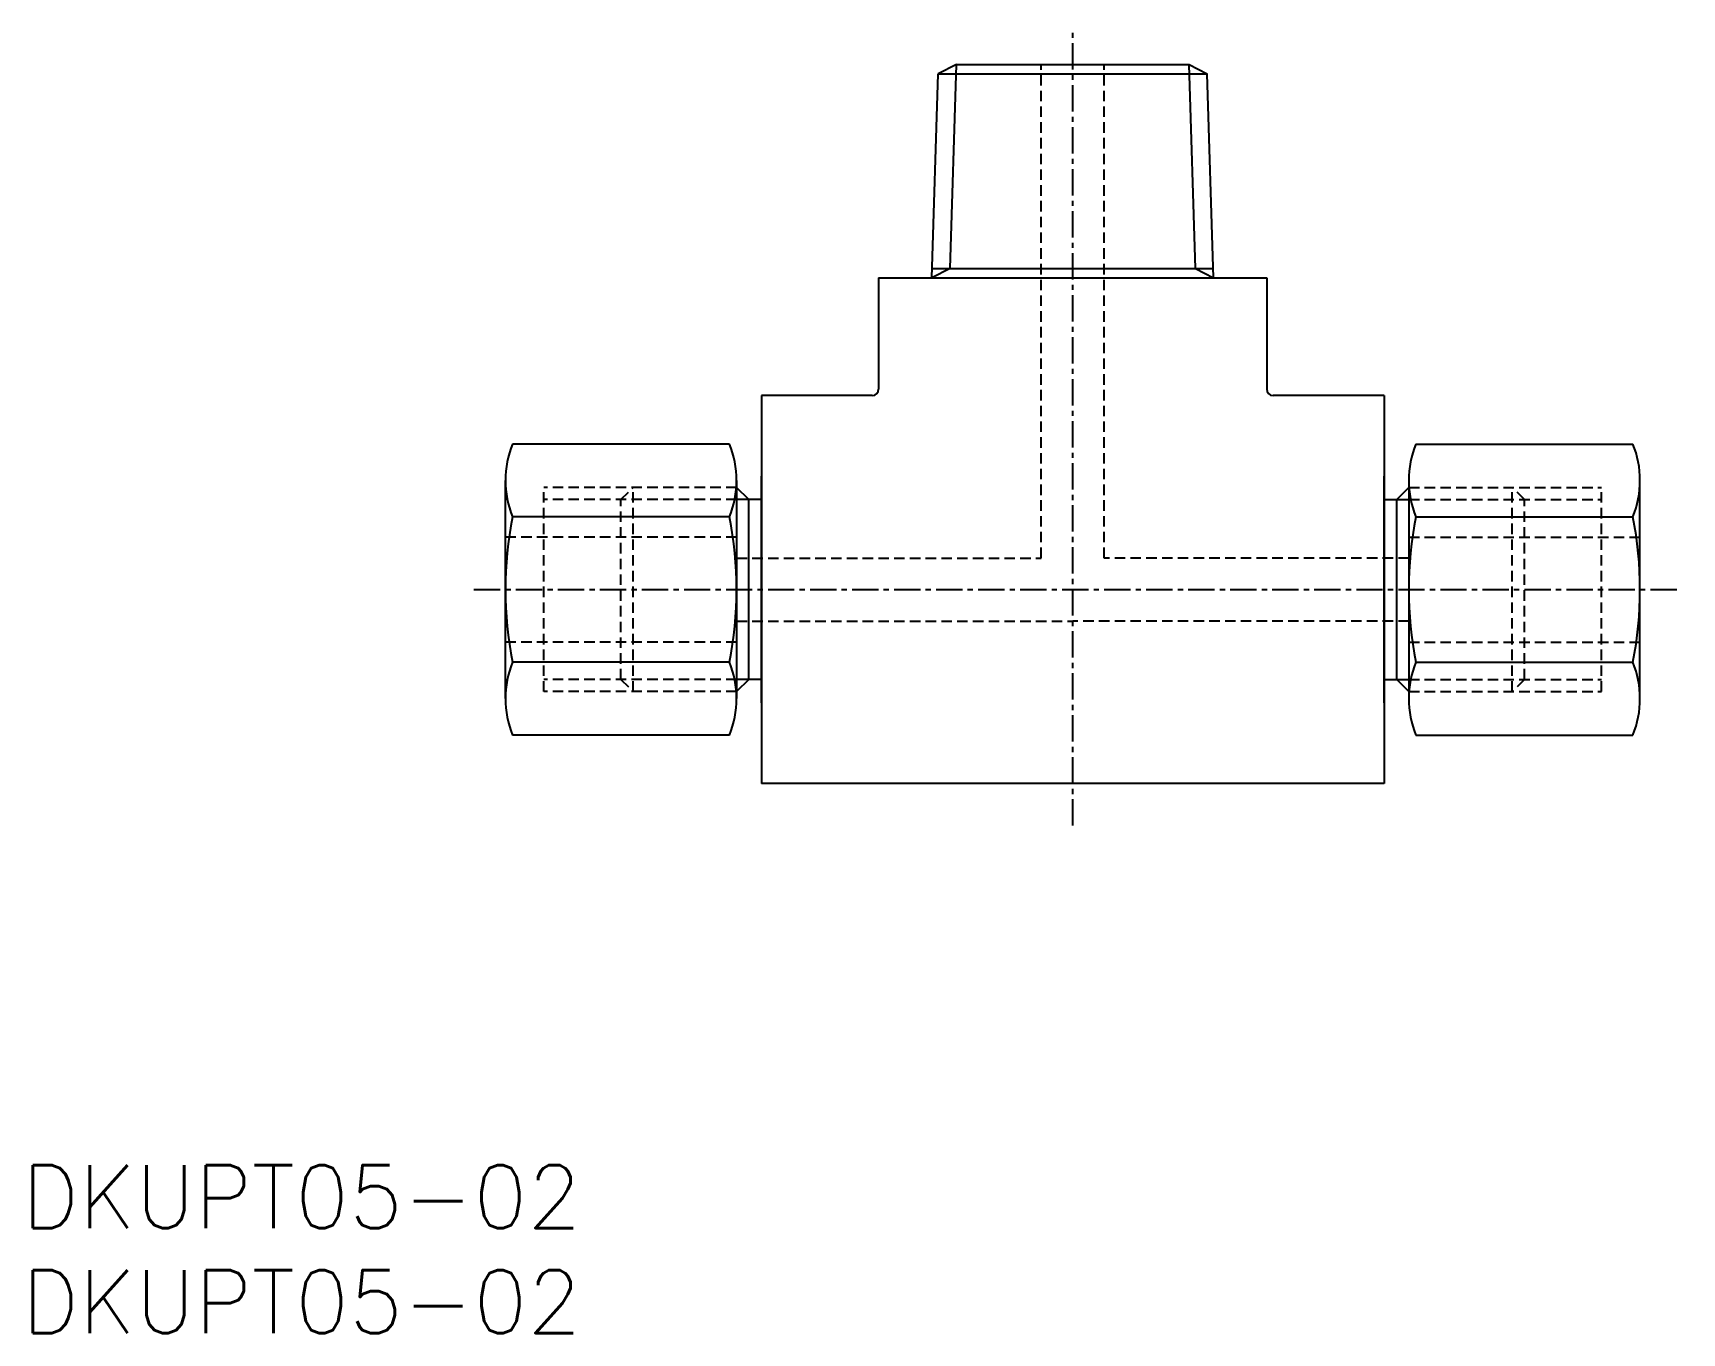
# Model space of a CAD drawing. Extents: x 0.5 to 79, y 0 to 61.9.
import ezdxf

# ---------------------------------------------------------------- set-up
doc = ezdxf.new("R2010")
doc.units = 0
doc.linetypes.add('CENTER', pattern=[2, 1.25, -0.25, 0.25, -0.25])
doc.linetypes.add('DASHED', pattern=[0.75, 0.5, -0.25])
doc.layers.get('0').update_dxf_attribs({"linetype": 'CONTINUOUS'})
doc.layers.add('CENTER', color=1, linetype='CENTER')
doc.styles.get("Standard").update_dxf_attribs({"font": 'txt.shx'})

# ---------------------------------------------------------------- blocks, each defined once
blk = doc.blocks.new('*U14')
at = {"color": 7, "linetype": 'CONTINUOUS'}
blk.add_text('DKUPT05-02', height=3, dxfattribs=at).set_placement((0, 0))
blk = doc.blocks.new('*U15')
at = {"color": 7, "linetype": 'CONTINUOUS'}
blk.add_text('DKUPT05-02', height=3, dxfattribs=at).set_placement((0, 5))

msp = doc.modelspace()

# ---------------------------------------------------------------- linework, layer by layer
at = {"color": 7, "linetype": 'CONTINUOUS'}
for p, q in [((43.292, 50.24), (43.595, 59.95)), ((44.465, 60.403), (43.595, 59.95)), ((43.595, 59.95), (56.405, 59.95)), ((44.465, 60.403), (55.535, 60.403)), ((55.535, 60.403), (56.405, 59.95)), ((56.708, 50.24), (56.405, 59.95)), ((40.762, 50.24), (40.762, 44.941)), ((40.762, 50.24), (59.238, 50.24)), ((43.306, 50.693), (56.694, 50.693)), ((59.238, 50.24), (59.238, 44.941)), ((40.462, 44.641), (35.181, 44.641)), ((35.181, 44.641), (35.181, 26.165)), ((64.819, 44.641), (59.538, 44.641)), ((64.819, 44.641), (64.819, 26.165)), ((33.664, 42.331), (23.336, 42.331)), ((66.336, 42.331), (76.664, 42.331)), ((23, 35.403), (23, 40.599)), ((34, 40.599), (34, 35.403)), ((34.581, 39.686), (34, 40.267)), ((35.181, 30), (35.181, 40.806)), ((64.819, 30), (64.819, 40.806)), ((65.419, 39.686), (66, 40.267)), ((66, 40.599), (66, 35.403)), ((77, 35.403), (77, 40.599)), ((34.581, 31.12), (34.581, 39.686)), ((35.181, 39.686), (34.581, 39.686)), ((64.819, 39.686), (65.419, 39.686)), ((65.419, 31.12), (65.419, 39.686)), ((33.664, 38.867), (23.336, 38.867)), ((66.336, 38.867), (76.664, 38.867)), ((23, 30.207), (23, 35.403)), ((34, 35.403), (34, 30.207)), ((66, 35.403), (66, 30.207)), ((77, 30.207), (77, 35.403)), ((33.664, 31.939), (23.336, 31.939)), ((66.336, 31.939), (76.664, 31.939)), ((34.581, 31.12), (34, 30.539)), ((35.181, 31.12), (34.581, 31.12)), ((64.819, 31.12), (65.419, 31.12)), ((65.419, 31.12), (66, 30.539)), ((33.664, 28.475), (23.336, 28.475)), ((66.336, 28.475), (76.664, 28.475)), ((64.819, 26.165), (35.181, 26.165))]:
    msp.add_line(p, q, dxfattribs=at)
at = {"color": 3, "linetype": 'CONTINUOUS'}
for p, q in [((44.162, 50.693), (44.465, 60.403)), ((55.838, 50.693), (55.535, 60.403)), ((44.162, 50.693), (43.292, 50.24)), ((55.838, 50.693), (56.708, 50.24)), ((34.581, 39.686), (34, 39.686)), ((65.419, 39.686), (66, 39.686)), ((34.581, 31.12), (34, 31.12)), ((65.419, 31.12), (66, 31.12))]:
    msp.add_line(p, q, dxfattribs=at)
at = {"color": 3, "linetype": 'DASHED'}
for p, q in [((48.5, 36.903), (48.5, 60.403)), ((51.5, 36.903), (51.5, 60.403)), ((34, 40.267), (24.833, 40.267)), ((24.833, 30.539), (24.833, 40.267)), ((28.5, 39.686), (29.081, 40.267)), ((29.081, 30.539), (29.081, 40.267)), ((66, 40.267), (75.167, 40.267)), ((70.919, 30.539), (70.919, 40.267)), ((71.5, 39.686), (70.919, 40.267)), ((75.167, 30.539), (75.167, 40.267)), ((34, 39.686), (24.833, 39.686)), ((28.5, 31.12), (28.5, 39.686)), ((66, 39.686), (75.167, 39.686)), ((71.5, 31.12), (71.5, 39.686)), ((34, 37.903), (23, 37.903)), ((66, 37.903), (77, 37.903)), ((34, 36.903), (48.5, 36.903)), ((66, 36.903), (51.5, 36.903)), ((34, 33.903), (50, 33.903)), ((66, 33.903), (50, 33.903)), ((34, 32.903), (23, 32.903)), ((66, 32.903), (77, 32.903)), ((34, 31.12), (24.833, 31.12)), ((28.5, 31.12), (29.081, 30.539)), ((66, 31.12), (75.167, 31.12)), ((71.5, 31.12), (70.919, 30.539)), ((34, 30.539), (24.833, 30.539)), ((66, 30.539), (75.167, 30.539))]:
    msp.add_line(p, q, dxfattribs=at)
at = {"color": 7, "linetype": 'CONTINUOUS'}
for centre, radius, start, end in [((40.462, 44.941), 0.3, 270, 0), ((59.538, 44.941), 0.3, 180, 270), ((27.626, 40.599), 4.626, 158.01264, 201.98736), ((29.374, 40.599), 4.626, 338.01264, 21.98736), ((70.626, 40.599), 4.626, 158.01264, 201.98736), ((72.374, 40.599), 4.626, 338.01264, 21.98736), ((41, 35.403), 18, 168.9042, 191.0958), ((16, 35.403), 18, 348.9042, 11.0958), ((84, 35.403), 18, 168.9042, 191.0958), ((59, 35.403), 18, 348.9042, 11.0958), ((27.626, 30.207), 4.626, 158.01264, 201.98736), ((29.374, 30.207), 4.626, 338.01264, 21.98736), ((70.626, 30.207), 4.626, 158.01264, 201.98736), ((72.374, 30.207), 4.626, 338.01264, 21.98736)]:
    msp.add_arc(centre, radius, start, end, dxfattribs=at)
at = {"layer": 'CENTER', "color": 1, "linetype": 'CENTER'}
for p, q in [((50, 24.165), (50, 61.903)), ((21.5, 35.403), (79, 35.403))]:
    msp.add_line(p, q, dxfattribs=at)

# ---------------------------------------------------------------- block references
at = {"color": 7, "linetype": 'CONTINUOUS'}
for name in ['*U15', '*U14']:
    msp.add_blockref(name, (0, 0), dxfattribs=at)

doc.saveas('drawing.dxf')
